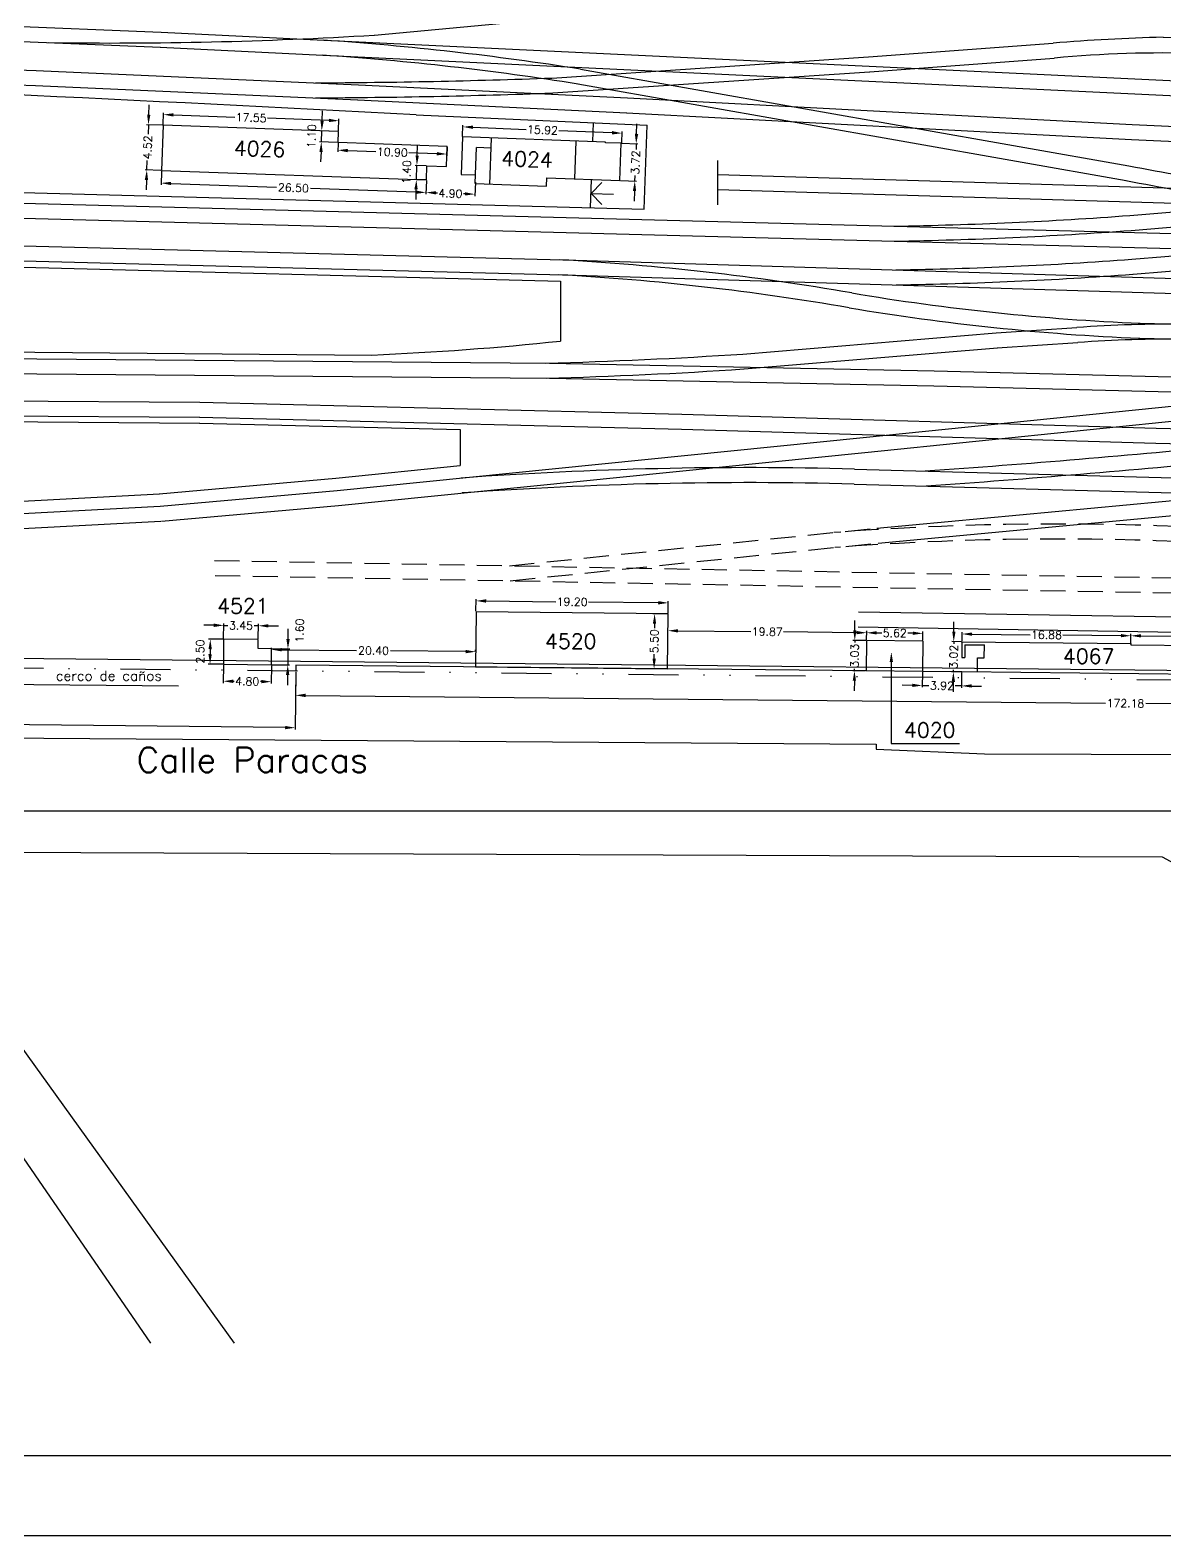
# Model space of a CAD drawing. Header units: metres. Extents: x -2640 to -492, y 2614 to 2999.
# Drawn here: x -1841.3 to -1727.9, y 2614.1 to 2764.6 of the extents above; entities that cross this region are included whole.
import ezdxf

# ---------------------------------------------------------------- set-up
doc = ezdxf.new("R2010")
doc.units = ezdxf.units.M
doc.header["$LTSCALE"] = 10
doc.header["$MEASUREMENT"] = 0
doc.linetypes.add('DIVIDE', pattern=[1.25, 0.5, -0.25, 0, -0.25, 0, -0.25])
doc.linetypes.add('HIDDEN', pattern=[0.375, 0.25, -0.125])
doc.layers.get('0').update_dxf_attribs({"linetype": 'CONTINUOUS'})
doc.layers.get('DEFPOINTS').update_dxf_attribs({"linetype": 'CONTINUOUS'})
for name, color, linetype in [('CALLES', 2, 'CONTINUOUS'), ('COTAS', 2, 'CONTINUOUS'), ('EDIFICIOS', 4, 'CONTINUOUS'), ('LINE_02', 2, 'CONTINUOUS'), ('LINEA_02', 2, 'CONTINUOUS'), ('RECUADRO', 9, 'CONTINUOUS'), ('RECUADRO2', 2, 'CONTINUOUS'), ('TEXT-03', 3, 'CONTINUOUS'), ('Titulo (Solo límites)', 102, 'DIVIDE'), ('TMR', 220, 'CONTINUOUS'), ('VIAS', 1, 'CONTINUOUS')]:
    doc.layers.add(name, color=color, linetype=linetype)
doc.styles.add('ROMANS', font='romans.shx')
doc.dimstyles.new('CHICAS', dxfattribs={"dimtxt": 0.8, "dimasz": 1, "dimexe": 0.18, "dimexo": 0.0625, "dimgap": 0.09, "dimtad": 0, "dimzin": 0, "dimdsep": 46, "dimtxsty": 'ROMANS', "dimcen": 0.09, "dimclrd": 1, "dimclre": 1, "dimclrt": 7, "dimadec": 0, "dimazin": 0, "dimtfac": 1, "dimtmove": 2, "dimatfit": 3, "dimfxl": 0, "dimtolj": 1, "dimtzin": 0, "dimarcsym": 0})

# ---------------------------------------------------------------- blocks, each defined once
blk = doc.blocks.new('*D37')
at = {"color": 1, "lineweight": -2}
for p, q in [((-1916.14, 2701.54), (-1916.2, 2695.76)), ((-1814.76, 2700.45), (-1814.82, 2694.67)), ((-1915.2, 2695.93), (-1867.5, 2695.42)), ((-1815.82, 2694.86), (-1863.51, 2695.38))]:
    blk.add_line(p, q, dxfattribs=at)
at = {"color": 1}
for points in [[(-1915.2, 2696.1), (-1915.2, 2695.76), (-1916.2, 2695.94)], [(-1815.81, 2695.03), (-1815.82, 2694.7), (-1814.82, 2694.85)]]:
    blk.add_solid(points, dxfattribs=at)
at = {"layer": 'DEFPOINTS', "color": 0}
for p in [(-1916.14, 2701.6), (-1814.76, 2700.52), (-1916.2, 2695.94)]:
    blk.add_point(p, dxfattribs=at)
at = {"color": 7, "insert": (-1865.51, 2695.4), "char_height": 0.8, "attachment_point": 5, "rotation": 359.3858, "style": 'ROMANS'}
blk.add_mtext('\\A1;101.39', dxfattribs=at)
blk = doc.blocks.new('*D293')
at = {"layer": 'COTAS', "color": 1, "lineweight": -2}
for p, q in [((-1642.54, 2703.67), (-1642.61, 2696.25)), ((-1814.76, 2700.45), (-1814.78, 2697.91)), ((-1813.78, 2698.08), (-1733.82, 2697.31)), ((-1643.61, 2696.44), (-1729.79, 2697.27))]:
    blk.add_line(p, q, dxfattribs=at)
at = {"layer": 'COTAS', "color": 1}
for points in [[(-1813.78, 2698.25), (-1813.78, 2697.91), (-1814.78, 2698.09)], [(-1643.61, 2696.6), (-1643.61, 2696.27), (-1642.61, 2696.43)]]:
    blk.add_solid(points, dxfattribs=at)
at = {"layer": 'DEFPOINTS', "color": 0}
for p in [(-1642.54, 2703.73), (-1814.76, 2700.52), (-1642.61, 2696.43)]:
    blk.add_point(p, dxfattribs=at)
at = {"layer": 'COTAS', "color": 7, "insert": (-1731.81, 2697.29), "char_height": 0.8, "attachment_point": 5, "rotation": 359.4468, "style": 'ROMANS'}
blk.add_mtext('\\A1;172.18', dxfattribs=at)
blk = doc.blocks.new('*D298')
at = {"layer": 'COTAS', "color": 1, "lineweight": -2}
for p, q in [((-1758.86, 2704.57), (-1758.85, 2705.57)), ((-1757.76, 2703.56), (-1759.05, 2703.57)), ((-1758.87, 2703.57), (-1758.87, 2703.36)), ((-1757.79, 2700.53), (-1759.08, 2700.54)), ((-1758.9, 2700.54), (-1758.9, 2700.74)), ((-1758.91, 2699.54), (-1758.92, 2698.54))]:
    blk.add_line(p, q, dxfattribs=at)
at = {"layer": 'COTAS', "color": 1}
for points in [[(-1759.03, 2704.57), (-1758.7, 2704.57), (-1758.87, 2703.57)], [(-1759.08, 2699.54), (-1758.75, 2699.54), (-1758.9, 2700.54)]]:
    blk.add_solid(points, dxfattribs=at)
at = {"layer": 'DEFPOINTS', "color": 0}
for p in [(-1758.87, 2703.57), (-1757.69, 2703.55), (-1757.73, 2700.53)]:
    blk.add_point(p, dxfattribs=at)
at = {"layer": 'COTAS', "color": 7, "insert": (-1758.89, 2702.05), "char_height": 0.8, "attachment_point": 5, "rotation": 89.4066, "style": 'ROMANS'}
blk.add_mtext('\\A1;3.03', dxfattribs=at)
blk = doc.blocks.new('*D299')
at = {"layer": 'COTAS', "color": 1, "lineweight": -2}
for p, q in [((-1752.11, 2700.4), (-1752.12, 2698.89)), ((-1748.19, 2700.36), (-1748.2, 2698.85)), ((-1753.12, 2699.08), (-1754.12, 2699.09)), ((-1752.12, 2699.07), (-1751.47, 2699.07)), ((-1748.2, 2699.03), (-1748.85, 2699.04)), ((-1747.2, 2699.02), (-1746.2, 2699.01))]:
    blk.add_line(p, q, dxfattribs=at)
at = {"layer": 'COTAS', "color": 1}
for points in [[(-1753.12, 2699.25), (-1753.12, 2698.92), (-1752.12, 2699.07)], [(-1747.2, 2699.19), (-1747.2, 2698.86), (-1748.2, 2699.03)]]:
    blk.add_solid(points, dxfattribs=at)
at = {"layer": 'DEFPOINTS', "color": 0}
for p in [(-1752.11, 2700.47), (-1748.19, 2700.43), (-1748.2, 2699.03)]:
    blk.add_point(p, dxfattribs=at)
at = {"layer": 'COTAS', "color": 7, "insert": (-1750.16, 2699.05), "char_height": 0.8, "attachment_point": 5, "rotation": 359.4066, "style": 'ROMANS'}
blk.add_mtext('\\A1;3.92', dxfattribs=at)
blk = doc.blocks.new('*D301')
at = {"layer": 'COTAS', "color": 1, "lineweight": -2}
for p, q in [((-1748.97, 2704.45), (-1748.96, 2705.45)), ((-1748.22, 2703.45), (-1749.16, 2703.46)), ((-1748.98, 2703.45), (-1748.98, 2703.25)), ((-1748.25, 2700.43), (-1749.19, 2700.44)), ((-1749.01, 2700.43), (-1749.01, 2700.64)), ((-1749.02, 2699.43), (-1749.03, 2698.43))]:
    blk.add_line(p, q, dxfattribs=at)
at = {"layer": 'COTAS', "color": 1}
for points in [[(-1749.13, 2704.46), (-1748.8, 2704.45), (-1748.98, 2703.45)], [(-1749.19, 2699.44), (-1748.85, 2699.43), (-1749.01, 2700.43)]]:
    blk.add_solid(points, dxfattribs=at)
at = {"layer": 'DEFPOINTS', "color": 0}
for p in [(-1748.98, 2703.45), (-1748.15, 2703.45), (-1748.19, 2700.43)]:
    blk.add_point(p, dxfattribs=at)
at = {"layer": 'COTAS', "color": 7, "insert": (-1748.99, 2701.94), "char_height": 0.8, "attachment_point": 5, "rotation": 89.4066, "style": 'ROMANS'}
blk.add_mtext('\\A1;3.02', dxfattribs=at)
blk = doc.blocks.new('*D302')
at = {"layer": 'COTAS', "color": 1, "lineweight": -2}
for p, q in [((-1731.28, 2703.2), (-1731.27, 2704.22)), ((-1730.27, 2704.03), (-1725.83, 2703.99)), ((-1718.12, 2703.91), (-1722.56, 2703.95)), ((-1717.13, 2703.06), (-1717.12, 2704.08))]:
    blk.add_line(p, q, dxfattribs=at)
at = {"layer": 'COTAS', "color": 1}
for points in [[(-1730.27, 2704.2), (-1730.27, 2703.87), (-1731.27, 2704.04)], [(-1718.12, 2704.07), (-1718.12, 2703.74), (-1717.12, 2703.9)]]:
    blk.add_solid(points, dxfattribs=at)
at = {"layer": 'DEFPOINTS', "color": 0}
for p in [(-1717.12, 2703.9), (-1731.28, 2703.14), (-1717.13, 2702.99)]:
    blk.add_point(p, dxfattribs=at)
at = {"layer": 'COTAS', "color": 7, "insert": (-1724.19, 2703.97), "char_height": 0.8, "attachment_point": 5, "rotation": 359.4066, "style": 'ROMANS'}
blk.add_mtext('\\A1;14.15', dxfattribs=at)
blk = doc.blocks.new('*D303')
at = {"layer": 'COTAS', "color": 1, "lineweight": -2}
for p, q in [((-1748.15, 2703.51), (-1748.14, 2704.4)), ((-1747.15, 2704.21), (-1741.34, 2704.15)), ((-1732.27, 2704.05), (-1738.07, 2704.11)), ((-1731.27, 2703.33), (-1731.27, 2704.22))]:
    blk.add_line(p, q, dxfattribs=at)
at = {"layer": 'COTAS', "color": 1}
for points in [[(-1747.14, 2704.37), (-1747.15, 2704.04), (-1748.15, 2704.22)], [(-1732.27, 2704.22), (-1732.27, 2703.89), (-1731.27, 2704.04)]]:
    blk.add_solid(points, dxfattribs=at)
at = {"layer": 'DEFPOINTS', "color": 0}
for p in [(-1748.15, 2703.45), (-1731.28, 2703.27), (-1731.27, 2704.04)]:
    blk.add_point(p, dxfattribs=at)
at = {"layer": 'COTAS', "color": 7, "insert": (-1739.71, 2704.13), "char_height": 0.8, "attachment_point": 5, "rotation": 359.4066, "style": 'ROMANS'}
blk.add_mtext('\\A1;16.88', dxfattribs=at)
blk = doc.blocks.new('*D304')
at = {"layer": 'COTAS', "color": 1, "lineweight": -2}
for p, q in [((-1757.69, 2703.62), (-1757.68, 2704.52)), ((-1756.69, 2704.33), (-1756.18, 2704.33)), ((-1753.07, 2704.29), (-1753.57, 2704.3)), ((-1752.07, 2703.56), (-1752.06, 2704.46))]:
    blk.add_line(p, q, dxfattribs=at)
at = {"layer": 'COTAS', "color": 1}
for points in [[(-1756.68, 2704.5), (-1756.69, 2704.17), (-1757.69, 2704.34)], [(-1753.06, 2704.46), (-1753.07, 2704.13), (-1752.07, 2704.28)]]:
    blk.add_solid(points, dxfattribs=at)
at = {"layer": 'DEFPOINTS', "color": 0}
for p in [(-1757.69, 2704.34), (-1757.69, 2703.55), (-1752.07, 2703.5)]:
    blk.add_point(p, dxfattribs=at)
at = {"layer": 'COTAS', "color": 7, "insert": (-1754.88, 2704.31), "char_height": 0.8, "attachment_point": 5, "rotation": 359.4066, "style": 'ROMANS'}
blk.add_mtext('\\A1;5.62', dxfattribs=at)
blk = doc.blocks.new('*D487')
at = {"layer": 'COTAS', "color": 1, "lineweight": -2}
for p, q in [((-1796.74, 2706.49), (-1796.72, 2707.71)), ((-1795.72, 2707.52), (-1788.76, 2707.45)), ((-1778.53, 2707.34), (-1785.49, 2707.41)), ((-1777.54, 2706.29), (-1777.52, 2707.51))]:
    blk.add_line(p, q, dxfattribs=at)
at = {"layer": 'COTAS', "color": 1}
for points in [[(-1795.72, 2707.69), (-1795.73, 2707.35), (-1796.72, 2707.53)], [(-1778.52, 2707.51), (-1778.53, 2707.17), (-1777.53, 2707.33)]]:
    blk.add_solid(points, dxfattribs=at)
at = {"layer": 'DEFPOINTS', "color": 0}
for p in [(-1796.74, 2706.43), (-1796.72, 2707.53), (-1777.54, 2706.23)]:
    blk.add_point(p, dxfattribs=at)
at = {"layer": 'COTAS', "color": 7, "insert": (-1787.13, 2707.43), "char_height": 0.8, "attachment_point": 5, "rotation": 359.4066, "style": 'ROMANS'}
blk.add_mtext('\\A1;19.20', dxfattribs=at)
blk = doc.blocks.new('*D488')
at = {"layer": 'COTAS', "color": 1, "lineweight": -2}
for p, q in [((-1777.55, 2704.61), (-1777.55, 2704.73)), ((-1776.55, 2704.54), (-1769.25, 2704.46)), ((-1758.69, 2704.35), (-1765.99, 2704.43)), ((-1757.69, 2704.4), (-1757.68, 2704.52))]:
    blk.add_line(p, q, dxfattribs=at)
at = {"layer": 'COTAS', "color": 1}
for points in [[(-1776.55, 2704.7), (-1776.56, 2704.37), (-1777.55, 2704.55)], [(-1758.68, 2704.52), (-1758.69, 2704.19), (-1757.69, 2704.34)]]:
    blk.add_solid(points, dxfattribs=at)
at = {"layer": 'DEFPOINTS', "color": 0}
for p in [(-1777.55, 2704.55), (-1777.55, 2704.55), (-1757.69, 2704.34)]:
    blk.add_point(p, dxfattribs=at)
at = {"layer": 'COTAS', "color": 7, "insert": (-1767.62, 2704.45), "char_height": 0.8, "attachment_point": 5, "rotation": 359.4066, "style": 'ROMANS'}
blk.add_mtext('\\A1;19.87', dxfattribs=at)
blk = doc.blocks.new('*D489')
at = {"layer": 'COTAS', "color": 1, "lineweight": -2}
for p, q in [((-1777.6, 2706.23), (-1779.06, 2706.25)), ((-1778.89, 2705.24), (-1778.9, 2704.8)), ((-1778.93, 2701.74), (-1778.92, 2702.19)), ((-1777.66, 2700.73), (-1779.12, 2700.75))]:
    blk.add_line(p, q, dxfattribs=at)
at = {"layer": 'COTAS', "color": 1}
for points in [[(-1779.06, 2705.25), (-1778.73, 2705.24), (-1778.88, 2706.24)], [(-1779.09, 2701.75), (-1778.76, 2701.74), (-1778.94, 2700.74)]]:
    blk.add_solid(points, dxfattribs=at)
at = {"layer": 'DEFPOINTS', "color": 0}
for p in [(-1777.54, 2706.23), (-1778.94, 2700.74), (-1777.59, 2700.73)]:
    blk.add_point(p, dxfattribs=at)
at = {"layer": 'COTAS', "color": 7, "insert": (-1778.91, 2703.49), "char_height": 0.8, "attachment_point": 5, "rotation": 89.4066, "style": 'ROMANS'}
blk.add_mtext('\\A1;5.50', dxfattribs=at)
blk = doc.blocks.new('*D490')
at = {"layer": 'COTAS', "color": 1, "lineweight": -2}
for p, q in [((-1817.18, 2702.69), (-1817.17, 2702.84)), ((-1816.18, 2702.65), (-1808.67, 2702.57)), ((-1797.78, 2702.46), (-1805.29, 2702.54)), ((-1796.78, 2702.48), (-1796.78, 2702.63))]:
    blk.add_line(p, q, dxfattribs=at)
at = {"layer": 'COTAS', "color": 1}
for points in [[(-1816.17, 2702.82), (-1816.18, 2702.48), (-1817.18, 2702.66)], [(-1797.78, 2702.63), (-1797.78, 2702.29), (-1796.78, 2702.45)]]:
    blk.add_solid(points, dxfattribs=at)
at = {"layer": 'DEFPOINTS', "color": 0}
for p in [(-1817.18, 2702.62), (-1796.78, 2702.45), (-1796.78, 2702.41)]:
    blk.add_point(p, dxfattribs=at)
at = {"layer": 'COTAS', "color": 7, "insert": (-1806.98, 2702.56), "char_height": 0.8, "attachment_point": 5, "rotation": 359.4066, "style": 'ROMANS'}
blk.add_mtext('\\A1;20.40', dxfattribs=at)
blk = doc.blocks.new('*D501')
at = {"layer": 'COTAS', "color": 1, "lineweight": -2}
for p, q in [((-1822.95, 2705.09), (-1823.95, 2705.1)), ((-1821.97, 2703.75), (-1821.95, 2705.26)), ((-1821.95, 2705.08), (-1821.54, 2705.07)), ((-1818.5, 2705.04), (-1818.92, 2705.05)), ((-1818.52, 2703.72), (-1818.5, 2705.22)), ((-1817.5, 2705.03), (-1816.5, 2705.02))]:
    blk.add_line(p, q, dxfattribs=at)
at = {"layer": 'COTAS', "color": 1}
for points in [[(-1822.95, 2705.26), (-1822.95, 2704.92), (-1821.95, 2705.08)], [(-1817.5, 2705.2), (-1817.5, 2704.87), (-1818.5, 2705.04)]]:
    blk.add_solid(points, dxfattribs=at)
at = {"layer": 'DEFPOINTS', "color": 0}
for p in [(-1818.5, 2705.04), (-1821.97, 2703.69), (-1818.52, 2703.65)]:
    blk.add_point(p, dxfattribs=at)
at = {"layer": 'COTAS', "color": 7, "insert": (-1820.23, 2705.06), "char_height": 0.8, "attachment_point": 5, "rotation": 359.4066, "style": 'ROMANS'}
blk.add_mtext('\\A1;3.45', dxfattribs=at)
blk = doc.blocks.new('*D502')
at = {"layer": 'COTAS', "color": 1, "lineweight": -2}
for p, q in [((-1822.03, 2703.69), (-1823.48, 2703.71)), ((-1823.31, 2702.7), (-1823.32, 2702.2)), ((-1822.05, 2701.19), (-1823.51, 2701.21))]:
    blk.add_line(p, q, dxfattribs=at)
at = {"layer": 'COTAS', "color": 1}
for points in [[(-1823.48, 2702.71), (-1823.15, 2702.7), (-1823.3, 2703.7)], [(-1823.49, 2702.21), (-1823.15, 2702.2), (-1823.33, 2701.2)]]:
    blk.add_solid(points, dxfattribs=at)
at = {"layer": 'DEFPOINTS', "color": 0}
for p in [(-1821.97, 2703.69), (-1823.33, 2701.2), (-1821.99, 2701.19)]:
    blk.add_point(p, dxfattribs=at)
at = {"layer": 'COTAS', "color": 7, "insert": (-1824.32, 2702.46), "char_height": 0.8, "attachment_point": 5, "rotation": 89.4066, "style": 'ROMANS'}
blk.add_mtext('\\A1;2.50', dxfattribs=at)
blk = doc.blocks.new('*D503')
at = {"layer": 'COTAS', "color": 1, "lineweight": -2}
for p, q in [((-1821.99, 2701.13), (-1822.01, 2699.32)), ((-1817.19, 2701.08), (-1817.21, 2699.27)), ((-1821.01, 2699.49), (-1820.92, 2699.49)), ((-1818.21, 2699.46), (-1818.3, 2699.46))]:
    blk.add_line(p, q, dxfattribs=at)
at = {"layer": 'COTAS', "color": 1}
for points in [[(-1821.01, 2699.66), (-1821.01, 2699.32), (-1822.01, 2699.5)], [(-1818.21, 2699.63), (-1818.21, 2699.29), (-1817.21, 2699.45)]]:
    blk.add_solid(points, dxfattribs=at)
at = {"layer": 'DEFPOINTS', "color": 0}
for p in [(-1821.99, 2701.19), (-1817.19, 2701.14), (-1822.01, 2699.5)]:
    blk.add_point(p, dxfattribs=at)
at = {"layer": 'COTAS', "color": 7, "insert": (-1819.61, 2699.48), "char_height": 0.8, "attachment_point": 5, "rotation": 359.4066, "style": 'ROMANS'}
blk.add_mtext('\\A1;4.80', dxfattribs=at)
blk = doc.blocks.new('*D504')
at = {"layer": 'COTAS', "color": 1, "lineweight": -2}
for p, q in [((-1815.53, 2703.72), (-1815.52, 2704.72)), ((-1817.11, 2702.74), (-1815.36, 2702.72)), ((-1815.54, 2702.72), (-1815.56, 2701.12)), ((-1817.13, 2701.14), (-1815.38, 2701.12)), ((-1815.57, 2700.12), (-1815.58, 2699.12))]:
    blk.add_line(p, q, dxfattribs=at)
at = {"layer": 'COTAS', "color": 1}
for points in [[(-1815.7, 2703.73), (-1815.36, 2703.72), (-1815.54, 2702.72)], [(-1815.74, 2700.13), (-1815.4, 2700.12), (-1815.56, 2701.12)]]:
    blk.add_solid(points, dxfattribs=at)
at = {"layer": 'DEFPOINTS', "color": 0}
for p in [(-1817.18, 2702.74), (-1817.19, 2701.14), (-1815.56, 2701.12)]:
    blk.add_point(p, dxfattribs=at)
at = {"layer": 'COTAS', "color": 7, "insert": (-1814.37, 2704.56), "char_height": 0.8, "attachment_point": 5, "rotation": 89.4066, "style": 'ROMANS'}
blk.add_mtext('\\A1;1.60', dxfattribs=at)
blk = doc.blocks.new('*D505')
at = {"layer": 'COTAS', "color": 1, "lineweight": -2}
for p, q in [((-1828.02, 2755.13), (-1827.98, 2756.32)), ((-1826.99, 2756.11), (-1820.85, 2755.89)), ((-1811.45, 2755.56), (-1817.58, 2755.78)), ((-1810.48, 2754.51), (-1810.44, 2755.7))]:
    blk.add_line(p, q, dxfattribs=at)
at = {"layer": 'COTAS', "color": 1}
for points in [[(-1826.98, 2756.27), (-1826.99, 2755.94), (-1827.99, 2756.14)], [(-1811.44, 2755.72), (-1811.45, 2755.39), (-1810.45, 2755.52)]]:
    blk.add_solid(points, dxfattribs=at)
at = {"layer": 'DEFPOINTS', "color": 0}
for p in [(-1827.99, 2756.14), (-1828.02, 2755.07), (-1810.48, 2754.45)]:
    blk.add_point(p, dxfattribs=at)
at = {"layer": 'COTAS', "color": 7, "insert": (-1819.22, 2755.83), "char_height": 0.8, "attachment_point": 5, "rotation": 357.973, "style": 'ROMANS'}
blk.add_mtext('\\A1;17.55', dxfattribs=at)
blk = doc.blocks.new('*D506')
at = {"layer": 'COTAS', "color": 1, "lineweight": -2}
for p, q in [((-1828.19, 2750.49), (-1828.23, 2749.11)), ((-1827.23, 2749.25), (-1816.67, 2748.88)), ((-1802.74, 2748.39), (-1813.3, 2748.76)), ((-1801.7, 2749.55), (-1801.75, 2748.17))]:
    blk.add_line(p, q, dxfattribs=at)
at = {"layer": 'COTAS', "color": 1}
for points in [[(-1827.22, 2749.42), (-1827.23, 2749.09), (-1828.23, 2749.29)], [(-1802.74, 2748.55), (-1802.75, 2748.22), (-1801.74, 2748.35)]]:
    blk.add_solid(points, dxfattribs=at)
at = {"layer": 'DEFPOINTS', "color": 0}
for p in [(-1828.18, 2750.55), (-1801.7, 2749.62), (-1801.74, 2748.35)]:
    blk.add_point(p, dxfattribs=at)
at = {"layer": 'COTAS', "color": 7, "insert": (-1814.99, 2748.82), "char_height": 0.8, "attachment_point": 5, "rotation": 357.973, "style": 'ROMANS'}
blk.add_mtext('\\A1;26.50', dxfattribs=at)
blk = doc.blocks.new('*D507')
at = {"layer": 'COTAS', "color": 1, "lineweight": -2}
for p, q in [((-1829.45, 2756.12), (-1829.42, 2757.12)), ((-1828.09, 2755.07), (-1829.67, 2755.13)), ((-1829.49, 2755.12), (-1829.52, 2754.17)), ((-1829.65, 2750.6), (-1829.62, 2751.55)), ((-1828.25, 2750.55), (-1829.83, 2750.61)), ((-1829.69, 2749.6), (-1829.72, 2748.61))]:
    blk.add_line(p, q, dxfattribs=at)
at = {"layer": 'COTAS', "color": 1}
for points in [[(-1829.62, 2756.13), (-1829.29, 2756.11), (-1829.49, 2755.12)], [(-1829.85, 2749.61), (-1829.52, 2749.6), (-1829.65, 2750.6)]]:
    blk.add_solid(points, dxfattribs=at)
at = {"layer": 'DEFPOINTS', "color": 0}
for p in [(-1829.49, 2755.12), (-1828.02, 2755.07), (-1828.18, 2750.55)]:
    blk.add_point(p, dxfattribs=at)
at = {"layer": 'COTAS', "color": 7, "insert": (-1829.57, 2752.86), "char_height": 0.8, "attachment_point": 5, "rotation": 87.973, "style": 'ROMANS'}
blk.add_mtext('\\A1;4.52', dxfattribs=at)
blk = doc.blocks.new('*D508')
at = {"layer": 'COTAS', "color": 1, "lineweight": -2}
for p, q in [((-1810.53, 2753.29), (-1810.56, 2752.4)), ((-1809.55, 2752.54), (-1806.74, 2752.44)), ((-1800.66, 2752.22), (-1803.47, 2752.32)), ((-1799.63, 2752.9), (-1799.66, 2752.01))]:
    blk.add_line(p, q, dxfattribs=at)
at = {"layer": 'COTAS', "color": 1}
for points in [[(-1809.55, 2752.71), (-1809.56, 2752.37), (-1810.55, 2752.58)], [(-1800.65, 2752.39), (-1800.66, 2752.06), (-1799.66, 2752.19)]]:
    blk.add_solid(points, dxfattribs=at)
at = {"layer": 'DEFPOINTS', "color": 0}
for p in [(-1810.52, 2753.35), (-1799.63, 2752.96), (-1810.55, 2752.58)]:
    blk.add_point(p, dxfattribs=at)
at = {"layer": 'COTAS', "color": 7, "insert": (-1805.1, 2752.38), "char_height": 0.8, "attachment_point": 5, "rotation": 357.973, "style": 'ROMANS'}
blk.add_mtext('\\A1;10.90', dxfattribs=at)
blk = doc.blocks.new('*D509')
at = {"layer": 'COTAS', "color": 1, "lineweight": -2}
for p, q in [((-1812.13, 2755.51), (-1812.09, 2756.51)), ((-1810.55, 2754.45), (-1812.34, 2754.51)), ((-1812.2, 2753.41), (-1812.16, 2754.51)), ((-1810.59, 2753.35), (-1812.38, 2753.42)), ((-1812.23, 2752.41), (-1812.27, 2751.41))]:
    blk.add_line(p, q, dxfattribs=at)
at = {"layer": 'COTAS', "color": 1}
for points in [[(-1812.29, 2755.51), (-1811.96, 2755.5), (-1812.16, 2754.51)], [(-1812.4, 2752.42), (-1812.07, 2752.4), (-1812.2, 2753.41)]]:
    blk.add_solid(points, dxfattribs=at)
at = {"layer": 'DEFPOINTS', "color": 0}
for p in [(-1812.16, 2754.51), (-1810.48, 2754.45), (-1810.52, 2753.35)]:
    blk.add_point(p, dxfattribs=at)
at = {"layer": 'COTAS', "color": 7, "insert": (-1813.18, 2753.99), "char_height": 0.8, "attachment_point": 5, "rotation": 87.973, "style": 'ROMANS'}
blk.add_mtext('\\A1;1.10', dxfattribs=at)
blk = doc.blocks.new('*D510')
at = {"layer": 'COTAS', "color": 1, "lineweight": -2}
for p, q in [((-1802.62, 2752.05), (-1802.58, 2753.05)), ((-1801.71, 2751.02), (-1802.83, 2751.06)), ((-1802.7, 2749.65), (-1802.65, 2751.05)), ((-1801.76, 2749.62), (-1802.88, 2749.66)), ((-1802.74, 2748.65), (-1802.77, 2747.65))]:
    blk.add_line(p, q, dxfattribs=at)
at = {"layer": 'COTAS', "color": 1}
for points in [[(-1802.78, 2752.05), (-1802.45, 2752.04), (-1802.65, 2751.05)], [(-1802.9, 2748.66), (-1802.57, 2748.65), (-1802.7, 2749.65)]]:
    blk.add_solid(points, dxfattribs=at)
at = {"layer": 'DEFPOINTS', "color": 0}
for p in [(-1802.65, 2751.05), (-1801.65, 2751.01), (-1801.7, 2749.62)]:
    blk.add_point(p, dxfattribs=at)
at = {"layer": 'COTAS', "color": 7, "insert": (-1803.68, 2750.39), "char_height": 0.8, "attachment_point": 5, "rotation": 87.973, "style": 'ROMANS'}
blk.add_mtext('\\A1;1.40', dxfattribs=at)
blk = doc.blocks.new('*D511')
at = {"layer": 'COTAS', "color": 1, "lineweight": -2}
for p, q in [((-1801.7, 2749.55), (-1801.75, 2748.17)), ((-1796.8, 2749.38), (-1796.85, 2748)), ((-1800.74, 2748.32), (-1800.6, 2748.31)), ((-1797.85, 2748.21), (-1797.99, 2748.22))]:
    blk.add_line(p, q, dxfattribs=at)
at = {"layer": 'COTAS', "color": 1}
for points in [[(-1800.74, 2748.48), (-1800.75, 2748.15), (-1801.74, 2748.35)], [(-1797.84, 2748.38), (-1797.85, 2748.05), (-1796.85, 2748.18)]]:
    blk.add_solid(points, dxfattribs=at)
at = {"layer": 'DEFPOINTS', "color": 0}
for p in [(-1801.7, 2749.62), (-1796.8, 2749.44), (-1796.85, 2748.18)]:
    blk.add_point(p, dxfattribs=at)
at = {"layer": 'COTAS', "color": 7, "insert": (-1799.3, 2748.26), "char_height": 0.8, "attachment_point": 5, "rotation": 357.973, "style": 'ROMANS'}
blk.add_mtext('\\A1;4.90', dxfattribs=at)
blk = doc.blocks.new('*D512')
at = {"layer": 'COTAS', "color": 1, "lineweight": -2}
for p, q in [((-1798.08, 2753.96), (-1798.04, 2755.09)), ((-1797.05, 2754.87), (-1791.72, 2754.66)), ((-1783.13, 2754.32), (-1788.46, 2754.53)), ((-1782.17, 2753.33), (-1782.13, 2754.46))]:
    blk.add_line(p, q, dxfattribs=at)
at = {"layer": 'COTAS', "color": 1}
for points in [[(-1797.04, 2755.04), (-1797.05, 2754.71), (-1798.05, 2754.91)], [(-1783.13, 2754.49), (-1783.14, 2754.15), (-1782.14, 2754.28)]]:
    blk.add_solid(points, dxfattribs=at)
at = {"layer": 'DEFPOINTS', "color": 0}
for p in [(-1798.09, 2753.9), (-1782.18, 2753.27), (-1782.14, 2754.28)]:
    blk.add_point(p, dxfattribs=at)
at = {"layer": 'COTAS', "color": 7, "insert": (-1790.09, 2754.6), "char_height": 0.8, "attachment_point": 5, "rotation": 357.729, "style": 'ROMANS'}
blk.add_mtext('\\A1;15.92', dxfattribs=at)
blk = doc.blocks.new('*D513')
at = {"layer": 'COTAS', "color": 1, "lineweight": -2}
for p, q in [((-1780.69, 2754.21), (-1780.65, 2755.21)), ((-1782.18, 2753.27), (-1780.55, 2753.21)), ((-1780.73, 2753.22), (-1780.74, 2752.66)), ((-1780.86, 2749.5), (-1780.84, 2750.05)), ((-1782.31, 2749.55), (-1780.68, 2749.49)), ((-1780.89, 2748.5), (-1780.93, 2747.5))]:
    blk.add_line(p, q, dxfattribs=at)
at = {"layer": 'COTAS', "color": 1}
for points in [[(-1780.86, 2754.22), (-1780.52, 2754.21), (-1780.73, 2753.22)], [(-1781.06, 2748.5), (-1780.73, 2748.49), (-1780.86, 2749.5)]]:
    blk.add_solid(points, dxfattribs=at)
at = {"layer": 'DEFPOINTS', "color": 0}
for p in [(-1782.24, 2753.27), (-1780.73, 2753.22), (-1782.37, 2749.55)]:
    blk.add_point(p, dxfattribs=at)
at = {"layer": 'COTAS', "color": 7, "insert": (-1780.79, 2751.36), "char_height": 0.8, "attachment_point": 5, "rotation": 87.973, "style": 'ROMANS'}
blk.add_mtext('\\A1;3.72', dxfattribs=at)

msp = doc.modelspace()

# ---------------------------------------------------------------- linework, layer by layer
at = {"layer": 'CALLES'}
for p, q in [((-1826.491, 2699.002), (-1898.26, 2699.695)), ((-1727.077, 2686.495), (-1854.44, 2686.519)), ((-1853.213, 2682.456), (-1728.135, 2681.953)), ((-1728.135, 2681.953), (-1723.494, 2679.429)), ((-1820.886, 2633.315), (-1854.462, 2680.032)), ((-1859.386, 2677.12), (-1829.281, 2633.315))]:
    msp.add_line(p, q, dxfattribs=at)
at = {"layer": 'COTAS'}
for p, q in [((-1788.307, 2739.496), (-1788.307, 2733.496)), ((-1798.307, 2724.657), (-1798.307, 2721.048)), ((-1810.756, 2719.795), (-1798.307, 2721.048)), ((-1828.424, 2718.225), (-1810.741, 2719.796)), ((-1853.009, 2716.925), (-1828.379, 2718.229))]:
    msp.add_line(p, q, dxfattribs=at)
at = {"layer": 'COTAS', "color": 1}
for p, q in [((-1755.218, 2701.421), (-1755.218, 2693.28)), ((-1755.218, 2693.28), (-1748.387, 2693.28))]:
    msp.add_line(p, q, dxfattribs=at)
at = {"layer": 'COTAS'}
for centre, radius, start, end in [((-2118.053, -3132.069), 5896.616, 86.9346367, 87.7334507), ((-1820.054, 3034.953), 303.124, 272.43724, 276.01175)]:
    msp.add_arc(centre, radius, start, end, dxfattribs=at)
at = {"layer": 'COTAS', "color": 1}
msp.add_solid([(-1755.385, 2701.421), (-1755.051, 2701.421), (-1755.218, 2702.421)], dxfattribs=at)
at = {"layer": 'EDIFICIOS'}
for p, q in [((-1798.086, 2753.9), (-1798.218, 2750.161)), ((-1783.805, 2753.394), (-1798.086, 2753.9)), ((-1783.807, 2753.325), (-1783.805, 2753.394)), ((-1782.238, 2753.269), (-1783.807, 2753.325)), ((-1782.37, 2749.551), (-1782.238, 2753.269)), ((-1796.81, 2749.242), (-1796.682, 2752.85)), ((-1795.213, 2752.798), (-1796.682, 2752.85)), ((-1798.218, 2750.161), (-1796.779, 2750.11)), ((-1796.81, 2749.242), (-1789.694, 2748.99)), ((-1789.694, 2748.99), (-1789.665, 2749.81)), ((-1789.665, 2749.81), (-1782.37, 2749.551)), ((-1757.694, 2703.555), (-1757.725, 2700.525)), ((-1752.074, 2703.497), (-1757.694, 2703.555)), ((-1752.074, 2703.497), (-1752.106, 2700.467)), ((-1748.155, 2703.446), (-1748.171, 2701.866)), ((-1748.155, 2703.446), (-1731.275, 2703.271)), ((-1731.275, 2703.271), (-1731.277, 2703.141)), ((-1748.171, 2701.866), (-1747.871, 2701.863)), ((-1747.858, 2703.143), (-1747.871, 2701.863)), ((-1747.858, 2703.143), (-1745.918, 2703.123)), ((-1746.606, 2700.41), (-1746.591, 2701.85)), ((-1746.591, 2701.85), (-1745.931, 2701.843)), ((-1745.931, 2701.843), (-1745.918, 2703.123)), ((-1731.277, 2703.141), (-1717.128, 2702.995)), ((-1752.106, 2700.467), (-1757.725, 2700.525)), ((-1717.157, 2700.105), (-1748.186, 2700.426))]:
    msp.add_line(p, q, dxfattribs=at)
at = {"layer": 'EDIFICIOS', "color": 2}
for p, q in [((-1795.341, 2749.19), (-1795.177, 2753.797)), ((-1786.867, 2749.71), (-1786.733, 2753.498)), ((-1814.756, 2701.116), (-1814.756, 2700.516)), ((-1757.725, 2700.525), (-1814.75, 2701.116)), ((-1748.186, 2700.426), (-1752.106, 2700.467))]:
    msp.add_line(p, q, dxfattribs=at)
at = {"layer": 'EDIFICIOS'}
for points in [[(-1810.523, 2753.349), (-1810.484, 2754.449), (-1828.023, 2755.07), (-1828.183, 2750.552), (-1801.699, 2749.615), (-1801.65, 2751.014), (-1799.701, 2750.945), (-1799.63, 2752.964)], [(-1777.537, 2706.231), (-1796.736, 2706.429), (-1796.793, 2700.93), (-1777.594, 2700.731)], [(-1817.192, 2701.141), (-1817.176, 2702.741), (-1818.525, 2702.755), (-1818.516, 2703.655), (-1821.966, 2703.691), (-1821.992, 2701.191)]]:
    msp.add_lwpolyline(points, close=True, dxfattribs=at)
at = {"layer": 'LINE_02', "color": 1}
for p, q in [((-1855.657, 2693.917), (-1756.72, 2693.196)), ((-1756.72, 2692.715), (-1745.887, 2692.234)), ((-1745.887, 2692.234), (-1642.427, 2691.994))]:
    msp.add_line(p, q, dxfattribs=at)
at = {"layer": 'LINE_02'}
msp.add_line((-1756.72, 2693.196), (-1756.72, 2692.715), dxfattribs=at)
at = {"layer": 'LINEA_02'}
for p, q in [((-1802.73, 2756.11), (-1779.629, 2755.084)), ((-1785.044, 2753.438), (-1784.978, 2755.321)), ((-1779.926, 2746.691), (-1779.629, 2755.084)), ((-1857.715, 2748.754), (-1779.926, 2746.691)), ((-1785.278, 2746.833), (-1785.179, 2749.651)), ((-1785.228, 2748.256), (-1784.171, 2749.347)), ((-1785.228, 2748.256), (-1782.98, 2748.176)), ((-1785.228, 2748.256), (-1784.171, 2747.165)), ((-1857.922, 2741.312), (-1788.307, 2739.496)), ((-2082.624, 2734.471), (-1807.164, 2732.103)), ((-2095.652, 2727.306), (-1824.349, 2725.295)), ((-1824.384, 2725.296), (-1798.307, 2724.657))]:
    msp.add_line(p, q, dxfattribs=at)
at = {"layer": 'LINEA_02', "color": 3}
msp.add_line((-1772.604, 2751.544), (-1772.604, 2747.106), dxfattribs=at)
at = {"layer": 'RECUADRO'}
msp.add_line((-753.099, 2622.067), (-2615.495, 2622.067), dxfattribs=at)
at = {"layer": 'RECUADRO2'}
for q in [(-2640.495, 2614.067), (-2632.002, 2614.067), (-2632.002, 2614.067)]:
    msp.add_line((-745.099, 2614.067), q, dxfattribs=at)
at = {"layer": 'Titulo (Solo límites)'}
msp.add_line((-1395.504, 2696.173), (-1872.069, 2701.109), dxfattribs=at)
at = {"layer": 'TMR'}
msp.add_lwpolyline([(-2132.086, 2704.804), (-2090.082, 2704.723), (-2078.439, 2704.602), (-1897.447, 2702.372), (-1872.058, 2702.109), (-1647.461, 2699.783, 0.5831844), (-1644.148, 2705.907), (-1622.137, 2705.704), (-1622.16, 2703.331, 0.41183), (-1618.215, 2699.48), (-1394.675, 2697.165), (-1394.494, 2696.212), (-1354.311, 2695.796), (-1354.263, 2695.566), (-1342.074, 2695.669), (-1296.837, 2695.201), (-1288.166, 2695.111), (-1270.845, 2694.541), (-1237.168, 2694.193), (-1237.025, 2694.871), (-1193.88, 2693.742)], format="xyb", dxfattribs=at)
at = {"layer": 'VIAS'}
for p, q in [((-1858.024, 2765.619), (-1828.226, 2764.371)), ((-1806.885, 2764.09), (-1794.393, 2765.234)), ((-1858.086, 2764.12), (-1828.288, 2762.872)), ((-1828.226, 2764.371), (-1811.965, 2763.579)), ((-1811.965, 2763.579), (-1649.925, 2755.856)), ((-1728.045, 2763.87), (-1702.397, 2763.307)), ((-1828.298, 2762.872), (-1812.038, 2762.08)), ((-1812.036, 2762.08), (-1649.926, 2754.354)), ((-1757.484, 2761.905), (-1739.048, 2763.275)), ((-1857.56, 2761.117), (-1840.714, 2760.553)), ((-1840.714, 2760.553), (-1808.498, 2759.122)), ((-1789.161, 2759.795), (-1757.484, 2761.905)), ((-1786.291, 2760.675), (-1731.468, 2751.025)), ((-1757.484, 2761.905), (-1757.484, 2761.905)), ((-1757.373, 2760.409), (-1738.937, 2761.779)), ((-1857.61, 2759.617), (-1840.764, 2759.053)), ((-1840.781, 2759.054), (-1808.565, 2757.623)), ((-1808.498, 2759.122), (-1781.601, 2757.828)), ((-1789.062, 2758.299), (-1757.385, 2760.408)), ((-1786.551, 2759.197), (-1731.728, 2749.548)), ((-1808.57, 2757.624), (-1781.673, 2756.33)), ((-1781.601, 2757.828), (-1731.139, 2755.144)), ((-1781.681, 2756.33), (-1731.219, 2753.646)), ((-1731.139, 2755.144), (-1649.929, 2751.303)), ((-1731.21, 2753.646), (-1649.93, 2749.802)), ((-1772.604, 2750.147), (-1655.606, 2746.668)), ((-1772.604, 2748.646), (-1655.651, 2745.168)), ((-1857.745, 2747.714), (-1649.937, 2742.202)), ((-1731.361, 2746.058), (-1718.965, 2747.086)), ((-1857.785, 2746.215), (-1649.938, 2740.702)), ((-1731.237, 2744.563), (-1718.841, 2745.591)), ((-1857.866, 2743.442), (-1786.744, 2741.586)), ((-1731.171, 2741.684), (-1718.776, 2742.712)), ((-1857.905, 2741.942), (-1786.783, 2740.086)), ((-1786.744, 2741.586), (-1649.767, 2737.425)), ((-1731.047, 2740.189), (-1718.652, 2741.217)), ((-1786.79, 2740.086), (-1649.812, 2735.926)), ((-1730.338, 2735.274), (-1691.569, 2734.448)), ((-2116.306, 2734.101), (-1789.377, 2731.29)), ((-1770.049, 2732.207), (-1744.724, 2734.314)), ((-1744.724, 2734.314), (-1736.68, 2734.851)), ((-1730.37, 2733.774), (-1691.601, 2732.948)), ((-2116.306, 2732.601), (-1789.389, 2729.79)), ((-1769.925, 2730.712), (-1744.6, 2732.819)), ((-1744.624, 2732.817), (-1736.58, 2733.354)), ((-1789.377, 2731.29), (-1750.928, 2730.535)), ((-1750.928, 2730.535), (-1702.249, 2729.304)), ((-2116.306, 2729.549), (-1824.333, 2727.385)), ((-1789.406, 2729.791), (-1750.957, 2729.035)), ((-1758.018, 2723.859), (-1701.893, 2729.558)), ((-1750.966, 2729.036), (-1702.287, 2727.805)), ((-2116.306, 2728.049), (-1824.344, 2725.885)), ((-1824.333, 2727.385), (-1776.164, 2726.206)), ((-1757.866, 2722.367), (-1701.742, 2728.065)), ((-1824.37, 2725.886), (-1776.2, 2724.706)), ((-1776.164, 2726.206), (-1728.732, 2724.799)), ((-1776.208, 2724.706), (-1728.776, 2723.299)), ((-1728.732, 2724.799), (-1649.721, 2722.573)), ((-1810.632, 2718.561), (-1758.018, 2723.859)), ((-1728.774, 2723.299), (-1649.763, 2721.073)), ((-1810.481, 2717.069), (-1757.868, 2722.367)), ((-1758.901, 2720.71), (-1716.562, 2719.538)), ((-1758.901, 2720.71), (-1758.901, 2720.71)), ((-1828.314, 2716.99), (-1810.632, 2718.561)), ((-1758.942, 2719.211), (-1716.603, 2718.039)), ((-1852.943, 2715.686), (-1828.314, 2716.99)), ((-1828.181, 2715.496), (-1810.499, 2717.067)), ((-1756.682, 2714.803), (-1719.384, 2718.297)), ((-1756.543, 2713.309), (-1719.244, 2716.803)), ((-1852.864, 2714.188), (-1828.235, 2715.492)), ((-1758.503, 2706.439), (-1693.87, 2705.391)), ((-1758.543, 2704.939), (-1693.91, 2703.834))]:
    msp.add_line(p, q, dxfattribs=at)
at = {"layer": 'VIAS', "color": 20, "linetype": 'HIDDEN'}
for p, q in [((-1793.405, 2711.038), (-1756.682, 2714.803)), ((-1793.326, 2709.539), (-1756.529, 2713.311)), ((-1822.893, 2711.575), (-1649.966, 2708.427)), ((-1822.804, 2710.076), (-1649.968, 2706.926))]:
    msp.add_line(p, q, dxfattribs=at)
at = {"layer": 'VIAS'}
for centre, radius, start, end in [((-1833.132, 3196.913), 433.619, 269.16482, 273.46412), ((-1831.773, 2473.483), 290.771, 81.00086, 86.09733), ((-1723.161, 2571.519), 192.413, 91.45455, 94.73604), ((-1831.773, 2473.483), 289.271, 81.00086, 86.09733), ((-1728.094, 2648.309), 113.986, 88.19089, 95.44242), ((-1816.537, 3521.285), 761.982, 270.28173, 272.058929), ((-1816.537, 3521.285), 763.482, 270.28173, 272.058929), ((-1701.704, 2898.218), 150.172, 258.5683, 266.69455), ((-1701.704, 2898.218), 151.672, 258.5683, 266.69455), ((-1761.376, 3147.434), 402.497, 270.91318, 274.27667), ((-1761.376, 3147.434), 403.997, 270.91318, 274.27667), ((-1802.712, 2485.284), 256.745, 80.23666, 86.79799), ((-1761.186, 3143.061), 402.497, 270.91318, 274.27667), ((-1802.712, 2485.284), 255.245, 80.23666, 86.79799), ((-1761.186, 3143.061), 403.997, 270.91318, 274.27667), ((-1720.078, 2971.138), 236.087, 260.46797, 267.50929), ((-1720.078, 2971.138), 237.587, 260.46797, 267.50929), ((-1727.655, 2615.529), 119.662, 89.09229, 94.32535), ((-1727.655, 2615.529), 118.162, 89.09229, 94.32535), ((-1802.508, 3219.385), 488.259, 271.49754, 273.8118), ((-1802.508, 3219.385), 489.759, 271.49754, 273.8118), ((-1836.845, 3923.554), 1206.039, 274.042052, 275.510287), ((-1836.845, 3923.554), 1207.539, 274.042052, 275.510287), ((-1769.443, 2321.815), 399.034, 88.48606, 94.13613), ((-1769.443, 2321.815), 397.534, 88.48606, 94.13613)]:
    msp.add_arc(centre, radius, start, end, dxfattribs=at)
at = {"layer": 'VIAS', "color": 20, "linetype": 'HIDDEN'}
for radius in [299.159, 297.659]:
    msp.add_arc((-1738.513, 2416.048), radius, 87.70337, 94.30574, dxfattribs=at)

# ---------------------------------------------------------------- texts
at = {"layer": 'COTAS', "style": 'ROMANS'}
msp.add_text('cerco de caños', height=1, dxfattribs=at).set_placement((-1838.748, 2699.547))
at = {"layer": 'TEXT-03', "color": 4, "style": 'ROMANS'}
for s, p in [('4026', (-1820.971, 2752.059)), ('4024', (-1794.232, 2751.023))]:
    msp.add_text(s, height=1.5, rotation=357.97295, dxfattribs=at).set_placement(p)
for s, p in [('4521', (-1822.61, 2706.274)), ('4520', (-1789.836, 2702.75)), ('4067', (-1738.06, 2701.251)), ('4020', (-1753.945, 2693.858))]:
    msp.add_text(s, height=1.5, dxfattribs=at).set_placement(p)
at = {"layer": 'TEXT-03', "style": 'ROMANS'}
msp.add_text('Calle Paracas', height=2.5, dxfattribs=at).set_placement((-1830.658, 2690.389))

# ---------------------------------------------------------------- dimensions: what is measured, and where the dimension line sits
dim = msp.add_aligned_dim(p1=(-1814.756, 2700.516), p2=(-1916.14, 2701.603), distance=5.663, dimstyle='CHICAS')
dim.commit()
dim.dimension.update_dxf_attribs({"geometry": '*D37', "text_midpoint": (-1865.509, 2695.397)})
at = {"layer": 'COTAS'}
for p1, p2, distance, picture, middle in [((-1828.183, 2750.552), (-1828.023, 2755.07), 1.468, '*D507', (-1829.57, 2752.863)), ((-1810.484, 2754.449), (-1828.023, 2755.07), -1.074, '*D505', (-1819.216, 2755.833)), ((-1810.523, 2753.349), (-1810.484, 2754.449), 1.678, '*D509', (-1813.179, 2753.994)), ((-1798.086, 2753.9), (-1782.176, 2753.269), 1.013, '*D512', (-1790.09, 2754.597)), ((-1782.37, 2749.551), (-1782.238, 2753.269), -1.514, '*D513', (-1780.791, 2751.357)), ((-1799.63, 2752.964), (-1810.523, 2753.349), 0.775, '*D508', (-1805.104, 2752.382)), ((-1801.699, 2749.615), (-1801.65, 2751.014), 1.004, '*D510', (-1803.677, 2750.385)), ((-1828.183, 2750.552), (-1801.699, 2749.615), -1.264, '*D506', (-1814.986, 2748.82)), ((-1801.699, 2749.615), (-1796.803, 2749.442), -1.264, '*D511', (-1799.296, 2748.265)), ((-1777.537, 2706.231), (-1796.736, 2706.429), -1.1, '*D487', (-1787.125, 2707.43)), ((-1821.966, 2703.691), (-1818.516, 2703.655), 1.388, '*D501', (-1820.227, 2705.061)), ((-1777.537, 2706.231), (-1777.594, 2700.731), -1.344, '*D489', (-1778.91, 2703.495)), ((-1757.686, 2704.342), (-1777.555, 2704.548), 0, '*D488', (-1767.62, 2704.445)), ((-1757.725, 2700.525), (-1757.694, 2703.555), 1.178, '*D298', (-1758.888, 2702.052)), ((-1752.074, 2703.497), (-1757.694, 2703.555), -0.788, '*D304', (-1754.876, 2704.313)), ((-1748.186, 2700.426), (-1748.155, 2703.446), 0.824, '*D301', (-1748.994, 2701.945)), ((-1821.966, 2703.691), (-1821.992, 2701.191), -1.337, '*D502', (-1824.316, 2702.465)), ((-1748.155, 2703.446), (-1731.275, 2703.271), 0.773, '*D303', (-1739.707, 2704.131)), ((-1731.277, 2703.141), (-1717.128, 2702.995), 0.903, '*D302', (-1724.193, 2703.971)), ((-1817.192, 2701.141), (-1821.992, 2701.191), 1.691, '*D503', (-1819.61, 2699.475)), ((-1752.106, 2700.467), (-1748.186, 2700.426), -1.394, '*D299', (-1750.16, 2699.053))]:
    dim = msp.add_aligned_dim(p1=p1, p2=p2, distance=distance, dimstyle='CHICAS', dxfattribs=at)
    dim.commit()
    dim.dimension.update_dxf_attribs({"geometry": picture, "text_midpoint": middle})
for base, p1, p2, angle, picture, middle, dimtype in [((-1815.558, 2701.124), (-1817.176, 2702.741), (-1817.192, 2701.141), 269.40657, '*D504', (-1814.37, 2704.557), 161), ((-1642.608, 2696.428), (-1814.756, 2700.516), (-1642.537, 2703.734), 359.44676, '*D293', (-1731.806, 2697.29), 160)]:
    dim = msp.add_linear_dim(base=base, p1=p1, p2=p2, angle=angle, dimstyle='CHICAS', dxfattribs=at)
    dim.commit()
    dim.dimension.update_dxf_attribs({"geometry": picture, "text_midpoint": middle, "dimtype": dimtype})
dim = msp.add_linear_dim(base=(-1796.777, 2702.45), p1=(-1817.177, 2702.624), p2=(-1796.778, 2702.413), angle=359.40657, dimstyle='CHICAS', dxfattribs=at)
dim.commit()
dim.dimension.update_dxf_attribs({"geometry": '*D490', "text_midpoint": (-1806.977, 2702.556)})

doc.saveas('drawing.dxf')
